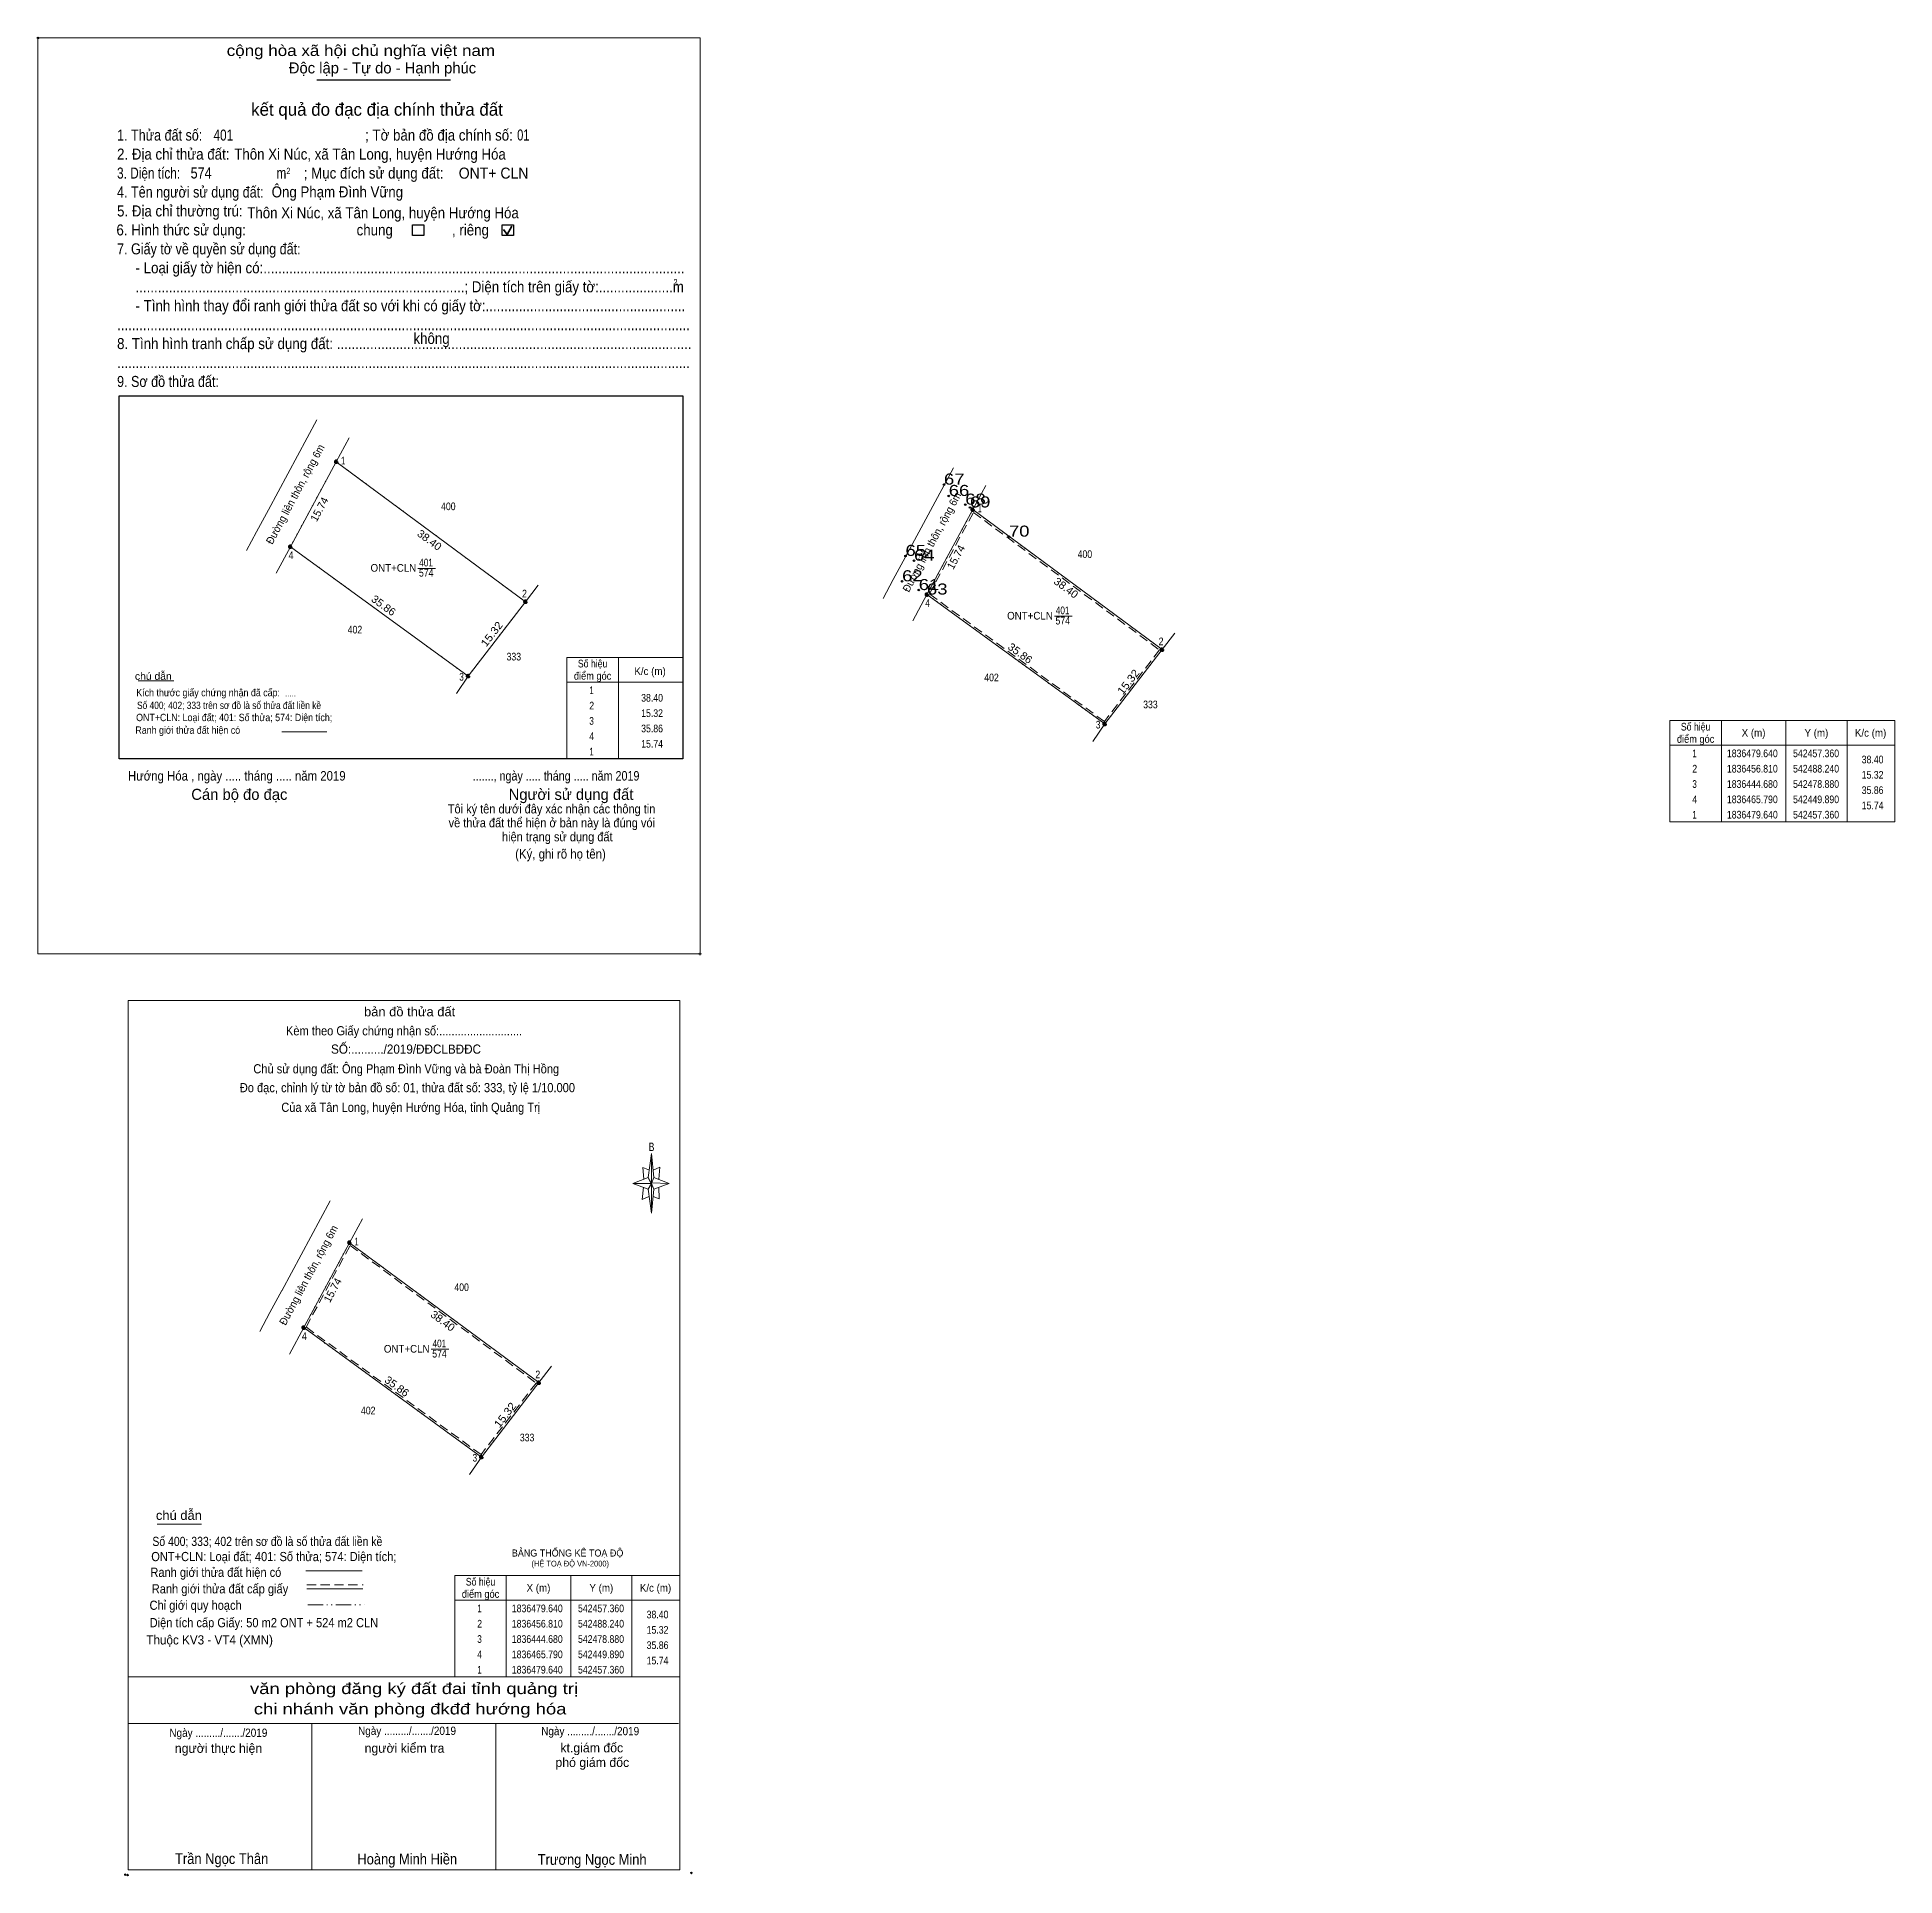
# Model space of a CAD drawing. Header units: metres. Extents: x 542305 to 542608, y 1836257 to 1836557.
import ezdxf
from ezdxf.enums import TextEntityAlignment as Align

# ---------------------------------------------------------------- set-up
doc = ezdxf.new("R2010")
doc.units = ezdxf.units.M
doc.header["$LTSCALE"] = 0.5
doc.header["$PDMODE"] = 32
doc.header["$PDSIZE"] = 0.25
for name, pattern in [('DASH_DOUBLE_DOT', [9.2, 5, -1.2, 0.3, -1.2, 0.3, -1.2]), ('DOTTED', [1.5, 0.3, -1.2]), ('MEDIUM_DASHED', [4.5, 3, -1.5])]:
    doc.linetypes.add(name, pattern=pattern)
for name, color, linetype, lineweight in [('1', 7, 'DOTTED', 13), ('10', 7, 'Continuous', 13), ('17', 7, 'Continuous', 13), ('2', 7, 'Continuous', 25), ('36', 7, 'Continuous', 13), ('5', 7, 'Continuous', 13), ('6', 7, 'Continuous', 13), ('63', 7, 'Continuous', 13)]:
    doc.layers.add(name, color=color, linetype=linetype, lineweight=lineweight)
doc.layers.add('12', color=7, linetype='Continuous')
doc.layers.add('7', color=7, linetype='Continuous')

msp = doc.modelspace()

# ---------------------------------------------------------------- hatches: boundary and pattern name
at = {"layer": '63'}
for points in [[(542353.81, 1836487.44, 1), (542353.21, 1836487.44, 1)], [(542457.66, 1836479.64, 1), (542457.06, 1836479.64, 1)], [(542346.34, 1836473.59, 1), (542345.74, 1836473.59, 1)], [(542384.69, 1836464.61, 1), (542384.09, 1836464.61, 1)], [(542450.19, 1836465.79, 1), (542449.59, 1836465.79, 1)], [(542488.54, 1836456.81, 1), (542487.94, 1836456.81, 1)], [(542375.33, 1836452.48, 1), (542374.73, 1836452.48, 1)], [(542479.18, 1836444.68, 1), (542478.58, 1836444.68, 1)], [(542355.98, 1836360.08, 1), (542355.38, 1836360.08, 1)], [(542348.51, 1836346.23, 1), (542347.91, 1836346.23, 1)], [(542386.86, 1836337.25, 1), (542386.26, 1836337.25, 1)], [(542377.5, 1836325.12, 1), (542376.9, 1836325.12, 1)]]:
    msp.add_hatch(color=256, dxfattribs=at).paths.add_polyline_path(points)

# ---------------------------------------------------------------- linework, layer by layer
at = {"layer": '1'}
for points in [[(542353.51, 1836487.44), (542384.39, 1836464.61), (542375.03, 1836452.48), (542346.04, 1836473.59)], [(542457.36, 1836479.64), (542488.24, 1836456.81), (542478.88, 1836444.68), (542449.89, 1836465.79)], [(542355.68, 1836360.08), (542386.56, 1836337.25), (542377.2, 1836325.12), (542348.21, 1836346.23)]]:
    msp.add_lwpolyline(points, close=True, dxfattribs=at)
at = {"layer": '1', "linetype": 'MEDIUM_DASHED'}
for points in [[(542457.46, 1836479.19), (542487.82, 1836456.75), (542478.82, 1836445.09), (542450.28, 1836465.88)], [(542355.78, 1836359.63), (542386.14, 1836337.19), (542377.14, 1836325.53), (542348.6, 1836346.32)]]:
    msp.add_lwpolyline(points, close=True, dxfattribs=at)
at = {"layer": '10'}
for p, q in [((542342.49, 1836479.61), (542350.37, 1836494.26)), ((542353.51, 1836487.44), (542355.62, 1836491.35)), ((542346.04, 1836473.59), (542353.51, 1836487.44)), ((542353.54, 1836487.52), (542353.65, 1836487.73)), ((542446.34, 1836471.81), (542454.22, 1836486.46)), ((542457.36, 1836479.64), (542459.47, 1836483.55)), ((542340.53, 1836476.03), (542342.48, 1836479.62)), ((542449.89, 1836465.79), (542457.36, 1836479.64)), ((542457.39, 1836479.72), (542457.5, 1836479.93)), ((542338.9, 1836472.95), (542340.53, 1836476.03)), ((542343.72, 1836469.28), (542346.04, 1836473.59)), ((542444.38, 1836468.23), (542446.33, 1836471.82)), ((542442.75, 1836465.15), (542444.38, 1836468.23)), ((542447.57, 1836461.48), (542449.89, 1836465.79)), ((542344.66, 1836352.25), (542352.54, 1836366.9)), ((542355.68, 1836360.08), (542357.79, 1836363.99)), ((542348.21, 1836346.23), (542355.68, 1836360.08)), ((542355.71, 1836360.16), (542355.82, 1836360.37)), ((542342.7, 1836348.67), (542344.65, 1836352.26)), ((542341.07, 1836345.59), (542342.7, 1836348.67)), ((542345.89, 1836341.92), (542348.21, 1836346.23))]:
    msp.add_line(p, q, dxfattribs=at)
for points in [[(542375.03, 1836452.48), (542384.39, 1836464.61), (542386.47, 1836467.3)], [(542478.88, 1836444.68), (542488.24, 1836456.81), (542490.32, 1836459.5)], [(542377.2, 1836325.12), (542386.56, 1836337.25), (542388.64, 1836339.94)]]:
    msp.add_lwpolyline(points, dxfattribs=at)
at = {"layer": '17'}
for p, q in [((542321.21, 1836451.7), (542327, 1836451.7)), ((542324.3, 1836314.19), (542331.54, 1836314.19))]:
    msp.add_line(p, q, dxfattribs=at)
at = {"layer": '2'}
for p, q in [((542350.34, 1836549.72), (542372.18, 1836549.72)), ((542318.1, 1836498.21), (542410.04, 1836498.21)), ((542410.04, 1836498.21), (542410.04, 1836439.02))]:
    msp.add_line(p, q, dxfattribs=at)
at = {"layer": '2', "lineweight": 35}
for p, q in [((542381.42, 1836524.51), (542382.17, 1836525.85)), ((542380.81, 1836525.31), (542381.42, 1836524.51))]:
    msp.add_line(p, q, dxfattribs=at)
at = {"layer": '2', "lineweight": 13}
msp.add_lwpolyline([(542304.85, 1836556.57), (542412.86, 1836556.57), (542412.86, 1836407.19), (542304.85, 1836407.19)], close=True, dxfattribs=at)
at = {"layer": '2'}
for points in [[(542365.97, 1836526.1), (542367.83, 1836526.1), (542367.83, 1836524.37), (542365.97, 1836524.37)], [(542380.56, 1836526.1), (542382.42, 1836526.1), (542382.42, 1836524.37), (542380.56, 1836524.37)]]:
    msp.add_lwpolyline(points, close=True, dxfattribs=at)
msp.add_lwpolyline([(542410.04, 1836439.02), (542318.1, 1836439.02), (542318.1, 1836498.21)], dxfattribs=at)
for p in [(542304.85, 1836556.57), (542412.86, 1836407.19)]:
    msp.add_point(p, dxfattribs=at)
at = {"layer": '36'}
for p, q in [((542353.51, 1836487.44), (542384.39, 1836464.61)), ((542457.36, 1836479.64), (542488.24, 1836456.81)), ((542375.03, 1836452.48), (542346.04, 1836473.59)), ((542478.88, 1836444.68), (542449.89, 1836465.79)), ((542373.11, 1836449.63), (542375.03, 1836452.48)), ((542476.96, 1836441.83), (542478.88, 1836444.68)), ((542355.68, 1836360.08), (542386.56, 1836337.25)), ((542377.2, 1836325.12), (542348.21, 1836346.23)), ((542375.28, 1836322.27), (542377.2, 1836325.12))]:
    msp.add_line(p, q, dxfattribs=at)
at = {"layer": '5'}
for p, q in [((542404.42, 1836370.72), (542404.92, 1836374.62)), ((542404.42, 1836368.82), (542401.92, 1836369.72)), ((542405.32, 1836368.82), (542404.92, 1836364.92)), ((542405.32, 1836370.72), (542407.82, 1836369.72)), ((542406.12, 1836369.12), (542406.22, 1836367.22)), ((542406.22, 1836367.22), (542405.22, 1836367.62)), ((542319.56, 1836289.28), (542409.56, 1836289.28)), ((542319.56, 1836281.68), (542409.36, 1836281.68)), ((542319.56, 1836281.68), (542409.36, 1836281.68)), ((542319.56, 1836281.68), (542409.36, 1836281.68)), ((542349.56, 1836257.78), (542349.56, 1836281.68)), ((542379.56, 1836257.78), (542379.56, 1836281.68))]:
    msp.add_line(p, q, dxfattribs=at)
for points in [[(542319.56, 1836399.58), (542409.56, 1836399.58), (542409.56, 1836257.78), (542319.56, 1836257.78)], [(542404.92, 1836374.62), (542405.32, 1836370.72), (542404.92, 1836369.72)], [(542404.92, 1836369.72), (542401.92, 1836369.72), (542404.42, 1836370.72), (542405.32, 1836368.82), (542407.82, 1836369.72), (542404.92, 1836369.82)], [(542404.92, 1836369.72), (542404.92, 1836364.92), (542404.42, 1836368.82)]]:
    msp.add_lwpolyline(points, close=True, dxfattribs=at)
for points in [[(542404.62, 1836371.92), (542403.52, 1836372.32), (542403.72, 1836370.42)], [(542405.22, 1836371.92), (542406.32, 1836372.42), (542406.12, 1836370.42)], [(542404.92, 1836369.72), (542404.42, 1836370.72), (542401.92, 1836369.72)], [(542403.62, 1836369.12), (542403.42, 1836367.12), (542404.52, 1836367.62)], [(542404.92, 1836369.72), (542405.32, 1836368.82), (542407.82, 1836369.72)], [(542409.56, 1836257.78), (542319.56, 1836257.78), (542319.56, 1836281.68)]]:
    msp.add_lwpolyline(points, dxfattribs=at)
for p in [(542319.08, 1836257.01), (542319.48, 1836256.94)]:
    msp.add_point(p, dxfattribs=at)
at = {"layer": '6'}
for p, q in [((542344.66, 1836443.38), (542351.96, 1836443.38)), ((542348.58, 1836306.56), (542357.72, 1836306.56)), ((542348.72, 1836303.63), (542357.86, 1836303.63))]:
    msp.add_line(p, q, dxfattribs=at)
at = {"layer": '6', "linetype": 'MEDIUM_DASHED'}
msp.add_line((542348.72, 1836304.25), (542357.92, 1836304.25), dxfattribs=at)
at = {"layer": '6'}
msp.add_point((542411.46, 1836257.28), dxfattribs=at)
at = {"layer": '63'}
for p, q in [((542366.85, 1836470.06), (542369.7, 1836470.06)), ((542470.7, 1836462.26), (542473.55, 1836462.26)), ((542399.54, 1836455.52), (542399.54, 1836439.02)), ((542410.04, 1836455.52), (542410.04, 1836439.02)), ((542391.14, 1836451.52), (542410.04, 1836451.52)), ((542579.48, 1836445.23), (542579.48, 1836428.73)), ((542589.98, 1836445.23), (542589.98, 1836428.73)), ((542599.98, 1836445.23), (542599.98, 1836428.73)), ((542571.08, 1836441.23), (542607.78, 1836441.23)), ((542369.02, 1836342.7), (542371.87, 1836342.7)), ((542381.26, 1836305.78), (542381.26, 1836289.28)), ((542391.76, 1836305.78), (542391.76, 1836289.28)), ((542401.76, 1836305.78), (542401.76, 1836289.28)), ((542372.86, 1836301.78), (542409.56, 1836301.78))]:
    msp.add_line(p, q, dxfattribs=at)
at = {"layer": '63', "linetype": 'DASH_DOUBLE_DOT'}
msp.add_line((542348.86, 1836301), (542358.06, 1836301), dxfattribs=at)
at = {"layer": '63'}
msp.add_lwpolyline([(542410.04, 1836439.02), (542391.14, 1836439.02), (542391.14, 1836455.52), (542410.04, 1836455.52)], dxfattribs=at)
for points in [[(542571.08, 1836445.23), (542607.78, 1836445.23), (542607.78, 1836428.73), (542571.08, 1836428.73)], [(542372.86, 1836305.78), (542409.56, 1836305.78), (542409.56, 1836289.28), (542372.86, 1836289.28)]]:
    msp.add_lwpolyline(points, close=True, dxfattribs=at)
at = {"layer": '63', "linetype": 'MEDIUM_DASHED'}
for centre in [(542353.51, 1836487.44), (542457.36, 1836479.64), (542346.04, 1836473.59), (542384.39, 1836464.61), (542449.89, 1836465.79), (542488.24, 1836456.81), (542375.03, 1836452.48), (542478.88, 1836444.68), (542355.68, 1836360.08), (542348.21, 1836346.23), (542386.56, 1836337.25), (542377.2, 1836325.12)]:
    msp.add_circle(centre, 0.3, dxfattribs=at)
at = {"layer": '7'}
for p in [(542452.66, 1836483.72), (542453.44, 1836481.87), (542456.13, 1836480.45), (542456.89, 1836479.99), (542463.26, 1836475.23), (542446.38, 1836472.09), (542447.77, 1836471.31), (542445.83, 1836467.95), (542448.55, 1836466.52), (542449.89, 1836465.79)]:
    msp.add_point(p, dxfattribs=at)

# ---------------------------------------------------------------- texts
at = {"layer": '1', "width": 0.85}
for s, p in [('574', (542368.19, 1836468.71)), ('574', (542472.04, 1836460.91)), ('333', (542382.485, 1836455.04)), ('333', (542486.335, 1836447.24)), ('574', (542370.36, 1836341.35)), ('333', (542384.655, 1836327.68))]:
    msp.add_text(s, height=1.25, dxfattribs=at).set_placement(p, align=Align.CENTER)
at = {"layer": '1'}
for s, height, width, p in [('BẢNG THỐNG KÊ TOẠ ĐỘ ', 1.15, 0.95, (542382.17, 1836308.89)), ('(HỆ TOẠ ĐỘ VN-2000)', 0.93, 0.9, (542385.37, 1836307.27))]:
    msp.add_text(s, height=height, dxfattribs=dict(at, width=width)).set_placement(p)
at = {"layer": '10'}
for s, width, p in [('401', 0.8, (542368.17, 1836470.38)), ('ONT+CLN', 0.95, (542362.84, 1836469.51)), ('ONT+CLN', 0.95, (542466.69, 1836461.71)), ('401', 0.8, (542472.02, 1836462.58)), ('402', 0.85, (542356.565, 1836459.44)), ('402', 0.85, (542460.415, 1836451.64)), ('401', 0.8, (542370.34, 1836343.02)), ('ONT+CLN', 0.95, (542365.01, 1836342.15)), ('402', 0.85, (542358.735, 1836332.08))]:
    msp.add_text(s, height=1.25, dxfattribs=dict(at, width=width)).set_placement(p, align=Align.CENTER)
at = {"layer": '12', "width": 1.25}
for s, p in [('67', (542452.66, 1836483.72)), ('66', (542453.44, 1836481.87)), ('68', (542456.13, 1836480.45)), ('69', (542456.89, 1836479.99)), ('70', (542463.26, 1836475.23)), ('65', (542446.38, 1836472.09)), ('64', (542447.77, 1836471.31)), ('62', (542445.83, 1836467.95)), ('61', (542448.55, 1836466.52)), ('63', (542449.89, 1836465.79))]:
    msp.add_text(s, height=1.8, dxfattribs=at).set_placement(p)
at = {"layer": '2'}
for s, height, width, p in [('cộng hòa xã hội chủ nghĩa việt nam', 1.803, 1.15, (542335.65, 1836553.62)), ('1. Thửa đất số:', 1.803, 0.85, (542317.76, 1836539.82)), ('401', 1.8, 0.8, (542333.49, 1836539.82)), ('; Tờ bản đồ địa chính số:', 1.803, 0.9, (542358.22, 1836539.82)), ('01', 1.8, 0.75, (542383.03, 1836539.84)), ('2. Địa chỉ thửa đất:', 1.803, 0.9, (542317.76, 1836536.72)), ('Thôn Xi Núc, xã Tân Long, huyện Hướng Hóa', 1.8, 0.9, (542336.88, 1836536.72)), ('3. Diện tích:', 1.803, 0.8, (542317.76, 1836533.63)), ('574', 1.8, 0.85, (542329.76, 1836533.64)), ('m', 1.803, 0.8, (542343.76, 1836533.63)), ('2', 1.03, 0.8, (542345.38, 1836534.36)), ('; Mục đích sử dụng đất:', 1.803, 0.9, (542348.22, 1836533.63)), ('ONT+ CLN', 1.8, 0.95, (542373.5, 1836533.62)), ('4. Tên người sử dụng đất:', 1.803, 0.85, (542317.76, 1836530.54)), ('Ông Phạm Đình Vững', 1.8, 0.9, (542342.98, 1836530.56)), ('5. Địa chỉ thường trú:', 1.803, 0.9, (542317.76, 1836527.45)), ('Thôn Xi Núc, xã Tân Long, huyện Hướng Hóa', 1.8, 0.9, (542339, 1836527.15)), ('6. Hình thức sử dụng:', 1.803, 0.9, (542317.66, 1836524.36)), ('chung                , riêng', 1.803, 0.9, (542356.84, 1836524.36)), ('7. Giấy tờ về quyền sử dụng đất:', 1.803, 0.85, (542317.76, 1836521.27)), ('     - Loại giấy tờ hiện có:..................................................................................................................', 1.803, 0.9, (542317.76, 1836518.18)), ('     .........................................................................................; Diện tích trên giấy tờ:....................m', 1.803, 0.9, (542317.76, 1836515.08)), ('2', 1.03, 0.8, (542408.53, 1836516.22)), ('     - Tình hình thay đổi ranh giới thửa đất so với khi có giấy tờ:......................................................', 1.803, 0.9, (542317.76, 1836512)), ('8. Tình hình tranh chấp sử dụng đất: ................................................................................................', 1.803, 0.9, (542317.76, 1836505.82)), ('...........................................................................................................................................................', 1.803, 0.9, (542317.76, 1836508.9)), ('không', 1.803, 0.9, (542366.11, 1836506.66)), ('9. Sơ đồ thửa đất:', 1.803, 0.85, (542317.76, 1836499.64)), ('...........................................................................................................................................................', 1.803, 0.9, (542317.76, 1836502.72)), ('Hướng Hóa , ngày ..... tháng ..... năm 2019', 1.544, 0.9, (542319.53, 1836435.45)), ('......., ngày ..... tháng ..... năm 2019', 1.544, 0.85, (542375.76, 1836435.45)), ('(Ký, ghi rõ họ tên)', 1.545, 0.9, (542382.71, 1836422.72))]:
    msp.add_text(s, height=height, dxfattribs=dict(at, width=width)).set_placement(p)
for s, p in [('Độc lập - Tự do - Hạnh phúc', (542345.78, 1836550.78)), ('Cán bộ đo đạc', (542329.87, 1836432.3)), ('Người sử dụng đất', (542381.64, 1836432.3))]:
    msp.add_text(s, height=1.803, dxfattribs=at).set_placement(p)
for s, height, p in [('kết quả đo đạc địa chính thửa đất', 2.061, (542360.165, 1836543.88)), ('.', 0.5152, (542412.8549, 1836406.91))]:
    msp.add_text(s, height=height, dxfattribs=at).set_placement(p, align=Align.CENTER)
for s, height, width, p in [('.....', 1, 0.95, (542346.055, 1836449.16)), ('Tôi ký tên dưới đây xác nhận các thông tin', 1.489, 0.9, (542388.645, 1836430.09)), ('về thửa đất thể hiện ở bản này là đúng vói', 1.489, 0.9, (542388.68, 1836427.82)), ('hiện trạng sử dụng đất', 1.489, 0.9, (542389.58, 1836425.54))]:
    msp.add_text(s, height=height, dxfattribs=dict(at, width=width)).set_placement(p, align=Align.CENTER)
at = {"layer": '5'}
for s, height, width, p in [('bản đồ thửa đất', 1.5, 1.05, (542365.49, 1836397)), ('Kèm theo Giấy chứng nhận số:...........................', 1.5, 0.9, (542364.58, 1836393.89)), ('SỐ:........../2019/ĐĐCLBĐĐC', 1.5, 0.95, (542364.9, 1836390.9)), ('Chủ sử dụng đất: Ông Phạm Đình Vững và bà Đoàn Thị Hồng', 1.5, 0.9, (542364.935, 1836387.69)), ('Đo đạc, chỉnh lý từ tờ bản đồ số: 01, thửa đất số: 333, tỷ lệ 1/10.000 ', 1.5, 0.9, (542365.375, 1836384.62)), ('Của xã Tân Long, huyện Hướng Hóa, tỉnh Quảng Trị', 1.5, 0.9, (542365.675, 1836381.41)), ('B', 1.378, 0.75, (542404.955, 1836375.02)), ('văn phòng đăng ký đất đai tỉnh quảng trị', 1.8, 1.25, (542366.21, 1836286.46)), ('chi nhánh văn phòng đkđđ hướng hóa', 1.8, 1.25, (542365.575, 1836283.14)), ('Ngày ........./......./2019', 1.35, 0.9, (542334.285, 1836279.48)), ('Ngày ........./......./2019', 1.35, 0.9, (542365.065, 1836279.8)), ('Ngày ........./......./2019', 1.35, 0.9, (542394.945, 1836279.75)), ('Trần Ngọc Thân', 1.75, 0.9, (542334.825, 1836258.74)), ('Hoàng Minh Hiền', 1.75, 0.9, (542365.1, 1836258.68)), ('Trương Ngọc Minh', 1.75, 0.9, (542395.265, 1836258.61))]:
    msp.add_text(s, height=height, dxfattribs=dict(at, width=width)).set_placement(p, align=Align.CENTER)
for s, p in [('người thực hiện', (542334.31, 1836276.87)), ('người kiểm tra', (542364.655, 1836276.89)), ('kt.giám đốc', (542395.205, 1836276.95)), ('phó giám đốc', (542395.29, 1836274.57))]:
    msp.add_text(s, height=1.5, dxfattribs=at).set_placement(p, align=Align.CENTER)
at = {"layer": '6'}
for s, height, width, p in [('chú dẫn', 1.2, 1.05, (542320.68, 1836451.88)), ('Kích thước giấy chứng nhận đã cấp:', 1.2, 0.9, (542320.9, 1836449.2)), ('Số 400; 402; 333 trên sơ đồ là số thửa đất liền kề', 1.2, 0.85, (542321.02, 1836447.12)), ('Ranh giới thửa đất hiện có ', 1.2, 0.9, (542320.75, 1836443.08)), ('ONT+CLN: Loại đất; 401: Số thửa; 574: Diện tích;', 1.2, 0.9, (542320.87, 1836445.14)), ('chú dẫn', 1.5, 1.05, (542324.1, 1836314.87)), ('Số 400; 333; 402 trên sơ đồ là số thửa đất liền kề', 1.5, 0.85, (542323.52, 1836310.61)), ('Ranh giới thửa đất hiện có ', 1.5, 0.9, (542323.2, 1836305.57)), ('ONT+CLN: Loại đất; 401: Số thửa; 574: Diện tích;', 1.5, 0.9, (542323.34, 1836308.14)), ('Ranh giới thửa đất cấp giấy', 1.5, 0.9, (542323.42, 1836302.88)), ('Chỉ giới quy hoạch', 1.5, 0.9, (542323.06, 1836300.2)), ('Diện tích cấp Giấy: 50 m2 ONT + 524 m2 CLN', 1.5, 0.9, (542323.08, 1836297.36)), ('Thuộc KV3 - VT4 (XMN)', 1.5, 0.95, (542322.54, 1836294.55))]:
    msp.add_text(s, height=height, dxfattribs=dict(at, width=width)).set_placement(p)
at = {"layer": '63'}
for s, rotation, width, p in [('Đường liên thôn, rộng 6m', 61.767, 0.95, (542347.3782, 1836481.8544)), ('Đường liên thôn, rộng 6m', 61.767, 0.95, (542451.2282, 1836474.0544)), ('38.40', 323.524, 1.05, (542368.3535, 1836474.1745)), ('38.40', 323.524, 1.05, (542472.2035, 1836466.3745)), ('35.86', 323.939, 1.05, (542360.8721, 1836463.5059)), ('15.32', 52.345, 1.1, (542379.383, 1836458.9582)), ('35.86', 323.939, 1.05, (542464.7221, 1836455.7059)), ('15.32', 52.345, 1.1, (542483.233, 1836451.1582)), ('Đường liên thôn, rộng 6m', 61.767, 0.95, (542349.5482, 1836354.4944)), ('38.40', 323.524, 1.05, (542370.5235, 1836346.8145)), ('35.86', 323.939, 1.05, (542363.0421, 1836336.1459)), ('15.32', 52.345, 1.1, (542381.553, 1836331.5982))]:
    msp.add_text(s, height=1.25, rotation=rotation, dxfattribs=dict(at, width=width)).set_placement(p, align=Align.CENTER)
for s, width, p in [(' 1', 0.75, (542354.99, 1836487)), (' 1', 0.75, (542458.84, 1836479.2)), (' 4', 0.85, (542346.54, 1836471.58)), (' 2', 0.85, (542384.62, 1836465.32)), (' 4', 0.85, (542450.39, 1836463.78)), (' 2', 0.85, (542488.47, 1836457.52)), (' 3', 0.8, (542374.33, 1836451.74)), ('38.40', 0.85, (542406.82, 1836448.32)), ('15.32', 0.85, (542406.82, 1836445.82)), ('35.86', 0.85, (542406.82, 1836443.32)), (' 3', 0.8, (542478.18, 1836443.94)), ('15.74', 0.85, (542406.82, 1836440.82)), ('38.40', 0.85, (542605.93, 1836438.26)), ('35.86', 0.85, (542605.93, 1836433.26)), ('15.32', 0.85, (542605.93, 1836435.76)), ('15.74', 0.85, (542605.93, 1836430.76)), (' 1', 0.75, (542357.16, 1836359.64)), (' 4', 0.85, (542348.71, 1836344.22)), (' 2', 0.85, (542386.79, 1836337.96)), (' 3', 0.8, (542376.5, 1836324.38)), ('38.40', 0.85, (542407.71, 1836298.81)), ('15.32', 0.85, (542407.71, 1836296.31)), ('35.86', 0.85, (542407.71, 1836293.81)), ('15.74', 0.85, (542407.71, 1836291.31))]:
    msp.add_text(s, height=1.25, dxfattribs=dict(at, width=width)).set_placement(p, align=Align.RIGHT)
for p in [(542351.3112, 1836479.3933), (542455.1612, 1836471.5933), (542353.4812, 1836352.0333)]:
    msp.add_text('15.74', height=1.25, rotation=61.66, dxfattribs=at).set_placement(p, align=Align.CENTER)
for s, width, p in [('400', 0.85, (542371.8, 1836479.55)), ('400', 0.85, (542475.65, 1836471.75)), ('điểm góc', 0.9, (542395.34, 1836451.9)), ('Số hiệu', 0.85, (542395.34, 1836453.9)), ('K/c (m)', 0.95, (542404.715, 1836452.67)), (' 1', 0.75, (542394.99, 1836449.55)), (' 2', 0.85, (542394.995, 1836447.05)), (' 3', 0.8, (542394.985, 1836444.55)), ('Số hiệu', 0.85, (542575.28, 1836443.61)), ('X (m)', 0.95, (542584.73, 1836442.61)), ('Y (m)', 0.95, (542594.985, 1836442.61)), ('K/c (m)', 0.95, (542603.825, 1836442.61)), (' 4', 0.85, (542394.99, 1836442.05)), (' 1', 0.75, (542394.99, 1836439.55)), ('điểm góc', 0.9, (542575.28, 1836441.61)), (' 2', 0.85, (542574.935, 1836436.76)), (' 1', 0.75, (542574.93, 1836439.26)), ('1836479.640', 0.85, (542584.53, 1836439.26)), ('1836456.810', 0.85, (542584.53, 1836436.76)), ('542457.360', 0.85, (542594.93, 1836439.26)), ('542488.240', 0.85, (542594.93, 1836436.76)), (' 3', 0.8, (542574.925, 1836434.26)), ('1836444.680', 0.85, (542584.53, 1836434.26)), ('542478.880', 0.85, (542594.93, 1836434.26)), (' 4', 0.85, (542574.93, 1836431.76)), ('1836465.790', 0.85, (542584.53, 1836431.76)), ('542449.890', 0.85, (542594.93, 1836431.76)), (' 1', 0.75, (542574.93, 1836429.26)), ('1836479.640', 0.85, (542584.53, 1836429.26)), ('542457.360', 0.85, (542594.93, 1836429.26)), ('400', 0.85, (542373.97, 1836352.19)), ('Số hiệu', 0.85, (542377.06, 1836304.16)), ('X (m)', 0.95, (542386.51, 1836303.16)), ('Y (m)', 0.95, (542396.765, 1836303.16)), ('K/c (m)', 0.95, (542405.605, 1836303.16)), ('điểm góc', 0.9, (542377.06, 1836302.16)), (' 2', 0.85, (542376.715, 1836297.31)), (' 1', 0.75, (542376.71, 1836299.81)), ('1836479.640', 0.85, (542386.31, 1836299.81)), ('1836456.810', 0.85, (542386.31, 1836297.31)), ('542457.360', 0.85, (542396.71, 1836299.81)), ('542488.240', 0.85, (542396.71, 1836297.31)), (' 3', 0.8, (542376.705, 1836294.81)), ('1836444.680', 0.85, (542386.31, 1836294.81)), ('542478.880', 0.85, (542396.71, 1836294.81)), (' 4', 0.85, (542376.71, 1836292.31)), ('1836465.790', 0.85, (542386.31, 1836292.31)), ('542449.890', 0.85, (542396.71, 1836292.31)), (' 1', 0.75, (542376.71, 1836289.81)), ('1836479.640', 0.85, (542386.31, 1836289.81)), ('542457.360', 0.85, (542396.71, 1836289.81))]:
    msp.add_text(s, height=1.25, dxfattribs=dict(at, width=width)).set_placement(p, align=Align.CENTER)

doc.saveas('drawing.dxf')
